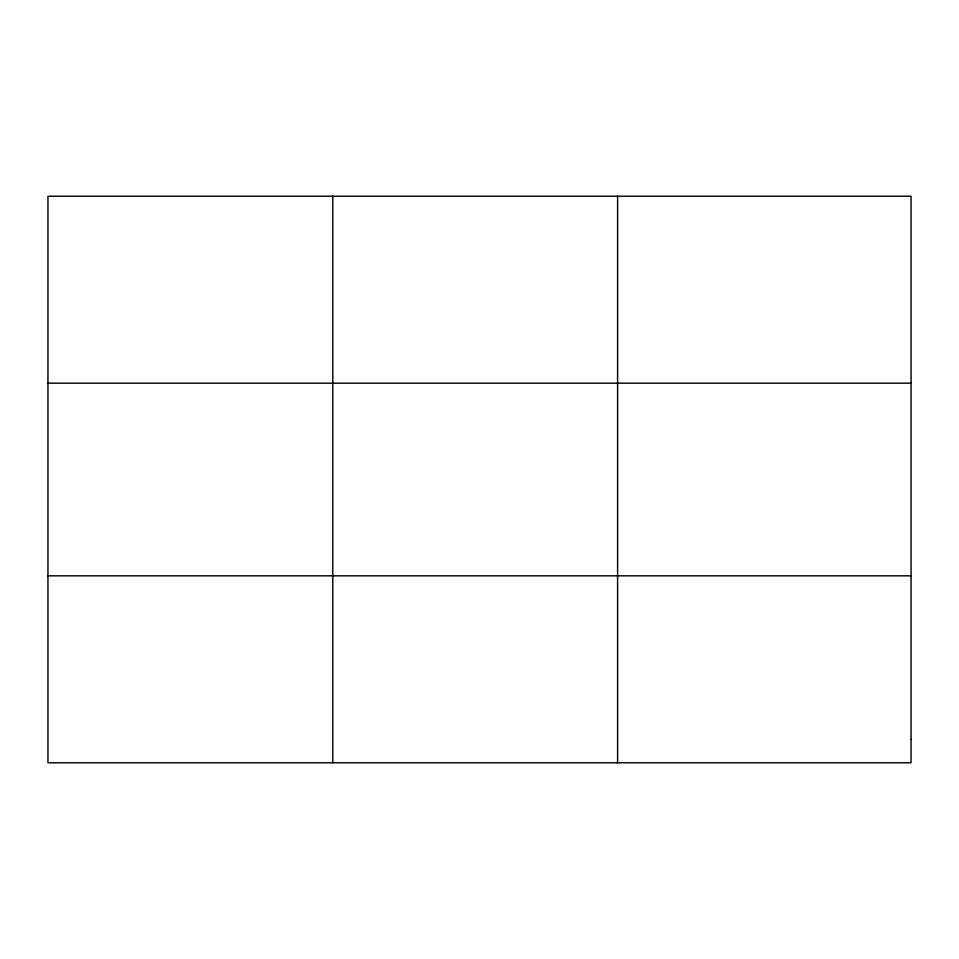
<?xml version="1.0" encoding="UTF-8"?>
<svg xmlns="http://www.w3.org/2000/svg" width="959" height="959" viewBox="0 0 959 959"><rect width="100%" height="100%" fill="white"/><g stroke="black" fill="none" stroke-linecap="round" stroke-linejoin="round"><path stroke-width="1.44" d="M332.773 762.777L332.773 196.223M617.596 762.777L617.596 196.223M47.95 383.18L911.05 383.18M47.95 575.82L911.05 575.82M911.05 739.413L911.05 762.777L47.95 762.777L47.95 196.223L911.05 196.223L911.05 739.413"/></g></svg>
